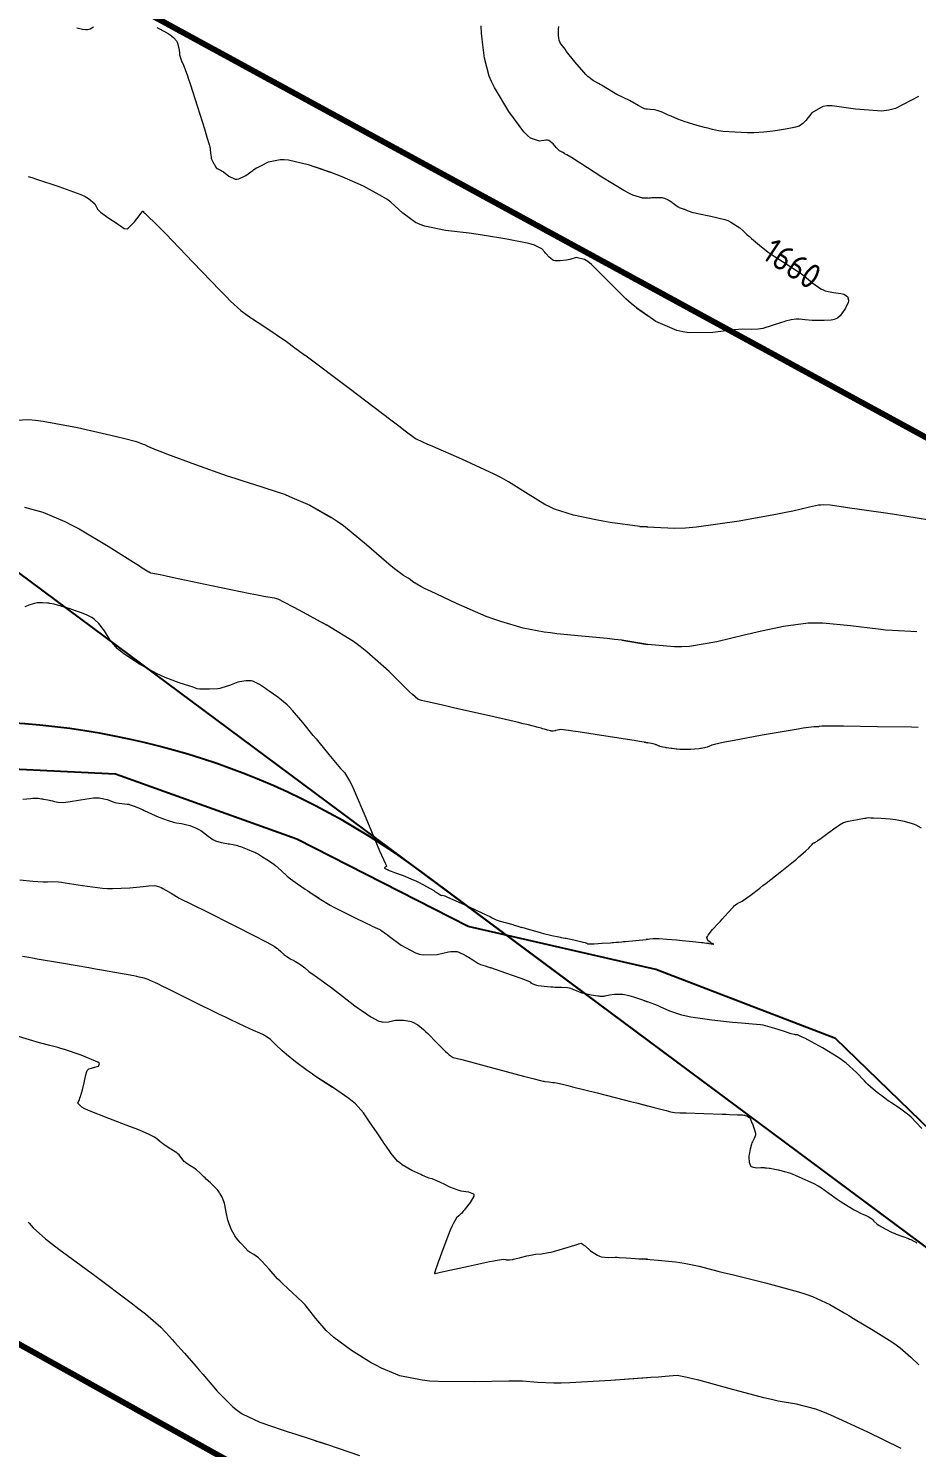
# Model space of a CAD drawing. Header units: millimetres. Extents: x 837477 to 838477, y 1189014 to 1191014.
# Drawn here: x 837781.7 to 837915.5, y 1190108 to 1190321.9 of the extents above; entities that cross this region are included whole.
import ezdxf

# ---------------------------------------------------------------- set-up
doc = ezdxf.new("R2010")
doc.units = ezdxf.units.MM
doc.header["$LTSCALE"] = 0.3
doc.layers.add('CORREDORVIA', color=94, linetype='Continuous', lineweight=80)
doc.layers.add('COTAS 10', color=252, linetype='Continuous', lineweight=9)
doc.layers.add('LINEA_DE_CEROS', color=61, linetype='Continuous')
doc.layers.add('VIA_Curvas', color=7, linetype='Continuous')
doc.styles.get("Standard").update_dxf_attribs({"font": 'isocp2.shx', "bigfont": '@extfont2.shx'})

msp = doc.modelspace()

# ---------------------------------------------------------------- linework, layer by layer
at = {"layer": 'CORREDORVIA'}
msp.add_lwpolyline([(838157.033, 1190996.193), (838237.174, 1190821.339), (838237.001, 1190602.875), (838240.031, 1190437.198), (838223.537, 1190366.272), (838184.199, 1189898.277), (837734.304, 1190149.151), (837849.078, 1189569.699), (837751.159, 1189231.384), (837593.191, 1189234.399), (837695.481, 1189679.225), (837660.573, 1189835.358), (837597.737, 1190012.464), (837490.666, 1190492.599), (837964.301, 1190234.408), (838010.155, 1190346.41), (837974.613, 1190516.877), (837969.419, 1190653.334), (837963.574, 1190795.982), (837910.676, 1191000.965)], close=True, dxfattribs=at)
at = {"layer": 'COTAS 10'}
for points in [[(837788.971, 1190321.914), (837789.828, 1190321.711), (837790.328, 1190321.689), (837790.452, 1190321.695), (837790.57, 1190321.706), (837790.94, 1190321.79), (837791.472, 1190322.094)], [(837800.989, 1190321.977), (837801.506, 1190321.739), (837801.644, 1190321.672), (837801.78, 1190321.603), (837802.25, 1190321.349), (837802.72, 1190321.056), (837802.855, 1190320.963), (837802.993, 1190320.865), (837803.51, 1190320.469), (837803.955, 1190319.963), (837804.049, 1190319.795), (837804.129, 1190319.615), (837804.309, 1190318.866), (837804.395, 1190318.164), (837804.416, 1190318.013), (837804.436, 1190317.881), (837804.497, 1190317.564), (837804.609, 1190317.251), (837804.661, 1190317.122), (837804.722, 1190316.974), (837805.016, 1190316.288), (837805.552, 1190314.84), (837805.765, 1190314.213), (837806.005, 1190313.487), (837807.108, 1190310.045), (837808.164, 1190306.69), (837808.375, 1190306.019), (837808.551, 1190305.459), (837808.893, 1190304.367), (837808.994, 1190303.944), (837809.017, 1190303.806), (837809.038, 1190303.659), (837809.098, 1190303.053), (837809.178, 1190302.448), (837809.213, 1190302.301), (837809.252, 1190302.164), (837809.437, 1190301.745), (837809.633, 1190301.411), (837809.68, 1190301.327), (837809.724, 1190301.247), (837809.854, 1190300.991), (837809.991, 1190300.794), (837810.038, 1190300.752), (837810.09, 1190300.716), (837810.312, 1190300.629), (837810.696, 1190300.44), (837810.85, 1190300.339), (837811.025, 1190300.217), (837811.83, 1190299.601), (837812.797, 1190299.154), (837813.075, 1190299.138), (837813.357, 1190299.169), (837814.41, 1190299.673), (837815.291, 1190300.332), (837815.464, 1190300.461), (837815.606, 1190300.568), (837815.864, 1190300.759), (837815.929, 1190300.796), (837815.949, 1190300.805), (837815.971, 1190300.814), (837816.057, 1190300.842), (837816.389, 1190300.999), (837816.565, 1190301.089), (837816.778, 1190301.198), (837817.85, 1190301.763), (837819.562, 1190302.119), (837820.177, 1190302.098), (837820.854, 1190302.025), (837823.81, 1190301.326), (837827.128, 1190300.196)], [(837874.923, 1190296.318), (837874.215, 1190296.282), (837872.709, 1190296.737), (837872.086, 1190297.041), (837871.373, 1190297.422), (837868.052, 1190299.442), (837864.865, 1190301.492), (837864.237, 1190301.893), (837863.719, 1190302.221), (837862.763, 1190302.803), (837862.529, 1190302.919), (837862.465, 1190302.953), (837862.401, 1190302.989), (837862.175, 1190303.125), (837861.961, 1190303.257), (837861.905, 1190303.29), (837861.851, 1190303.321), (837861.666, 1190303.422), (837861.415, 1190303.634), (837861.318, 1190303.735), (837861.21, 1190303.856), (837860.721, 1190304.446), (837860.062, 1190304.942), (837859.847, 1190305.003), (837859.616, 1190305.032), (837858.665, 1190304.859), (837857.315, 1190305.309), (837856.834, 1190305.73), (837856.306, 1190306.28), (837854.01, 1190309.334), (837851.866, 1190312.932), (837851.434, 1190313.824), (837851.072, 1190314.671), (837850.346, 1190317.356), (837850.113, 1190319.392), (837850.062, 1190319.83), (837850.016, 1190320.214), (837849.899, 1190321.147), (837849.879, 1190322.238)], [(837874.923, 1190309.659), (837874.642, 1190309.689), (837874.447, 1190309.746), (837874.248, 1190309.819), (837873.495, 1190310.217), (837872.679, 1190310.709), (837872.44, 1190310.841), (837872.196, 1190310.971), (837871.265, 1190311.428), (837870.309, 1190311.9), (837870.048, 1190312.04), (837869.789, 1190312.184), (837868.868, 1190312.739), (837867.996, 1190313.278), (837867.768, 1190313.413), (837867.546, 1190313.541), (837866.794, 1190313.95), (837865.926, 1190314.616), (837865.632, 1190314.905), (837865.314, 1190315.24), (837863.969, 1190316.83), (837862.738, 1190318.385), (837862.493, 1190318.698), (837862.288, 1190318.96), (837861.893, 1190319.48), (837861.774, 1190319.686), (837861.745, 1190319.749), (837861.717, 1190319.816), (837861.627, 1190320.079), (837861.558, 1190320.4), (837861.543, 1190320.503), (837861.53, 1190320.611), (837861.498, 1190321.051), (837861.492, 1190321.511), (837861.496, 1190321.632), (837861.501, 1190321.75), (837861.542, 1190322.153)], [(837915.754, 1190311.606), (837912.276, 1190309.803), (837911.258, 1190309.542), (837910.217, 1190309.386), (837906.262, 1190309.684), (837902.751, 1190310.192), (837901.991, 1190310.168), (837901.322, 1190310.072), (837899.672, 1190309.132), (837898.742, 1190307.971), (837898.528, 1190307.736), (837898.332, 1190307.538), (837897.779, 1190307.138), (837897.201, 1190306.97), (837896.988, 1190306.919), (837896.753, 1190306.867), (837895.716, 1190306.662), (837894.494, 1190306.459), (837894.142, 1190306.407), (837893.785, 1190306.358), (837892.447, 1190306.196), (837890.942, 1190306.104), (837890.48, 1190306.099), (837889.998, 1190306.102), (837888.092, 1190306.188), (837886.336, 1190306.337), (837885.948, 1190306.38), (837885.603, 1190306.425), (837884.712, 1190306.594), (837883.987, 1190306.795), (837883.747, 1190306.86), (837883.489, 1190306.929), (837882.416, 1190307.212), (837881.247, 1190307.549), (837880.929, 1190307.652), (837880.614, 1190307.759), (837879.499, 1190308.182), (837878.465, 1190308.613), (837878.202, 1190308.726), (837877.949, 1190308.836), (837877.119, 1190309.209), (837876.377, 1190309.488), (837876.18, 1190309.538), (837875.986, 1190309.576), (837875.316, 1190309.618), (837874.642, 1190309.689)], [(837781.628, 1190299.557), (837782.185, 1190299.367), (837782.855, 1190299.142), (837786.218, 1190298.027), (837789.55, 1190296.802), (837790.199, 1190296.506), (837790.73, 1190296.23), (837791.664, 1190295.392), (837792.083, 1190294.633), (837792.29, 1190294.407), (837792.537, 1190294.174), (837793.757, 1190293.273), (837795.012, 1190292.455), (837795.281, 1190292.274), (837795.516, 1190292.112), (837796.08, 1190291.691), (837796.526, 1190291.671), (837796.685, 1190291.761), (837796.861, 1190291.894), (837797.626, 1190292.721), (837798.34, 1190293.625), (837798.484, 1190293.806), (837798.603, 1190293.956), (837798.837, 1190294.249), (837798.903, 1190294.316), (837798.917, 1190294.325), (837798.928, 1190294.329), (837798.953, 1190294.309), (837798.969, 1190294.258), (837798.974, 1190294.243), (837798.98, 1190294.228), (837799.004, 1190294.171), (837799.027, 1190294.124), (837799.031, 1190294.115), (837799.035, 1190294.107), (837799.043, 1190294.095), (837799.125, 1190294.031), (837799.175, 1190293.99), (837799.238, 1190293.94), (837799.567, 1190293.677), (837800.866, 1190292.397), (837801.541, 1190291.706), (837802.353, 1190290.869), (837806.423, 1190286.63), (837810.548, 1190282.35), (837811.394, 1190281.487), (837812.112, 1190280.764), (837813.637, 1190279.318), (837814.612, 1190278.622), (837814.983, 1190278.373), (837815.397, 1190278.098), (837817.259, 1190276.902), (837820.516, 1190274.647), (837821.81, 1190273.706), (837823.275, 1190272.627)], [(837874.215, 1190296.282), (837875.109, 1190296.328), (837875.346, 1190296.339), (837875.579, 1190296.35), (837876.383, 1190296.386), (837877.107, 1190296.351), (837877.29, 1190296.316), (837877.464, 1190296.272), (837878.029, 1190296.022), (837878.516, 1190295.705), (837878.641, 1190295.618), (837878.763, 1190295.53), (837879.168, 1190295.217), (837879.523, 1190294.956), (837879.614, 1190294.902), (837879.701, 1190294.856), (837879.988, 1190294.753), (837880.29, 1190294.666), (837880.387, 1190294.629), (837880.49, 1190294.586), (837880.909, 1190294.385), (837881.732, 1190294.118), (837882.089, 1190294.033), (837882.502, 1190293.943), (837884.46, 1190293.579), (837886.544, 1190293.063), (837887.036, 1190292.878), (837887.492, 1190292.673), (837888.833, 1190291.779), (837889.381, 1190291.283), (837889.953, 1190290.765), (837890.269, 1190290.485), (837890.589, 1190290.205), (837891.765, 1190289.197), (837893.114, 1190288.152), (837893.542, 1190287.848), (837893.994, 1190287.538), (837895.823, 1190286.367), (837897.646, 1190285.186), (837898.093, 1190284.87), (837898.517, 1190284.559), (837899.841, 1190283.475), (837901.027, 1190282.616), (837901.363, 1190282.446), (837901.703, 1190282.307), (837902.957, 1190282.05), (837904.053, 1190281.918), (837904.292, 1190281.857), (837904.504, 1190281.786), (837905.038, 1190281.44), (837905.204, 1190280.92), (837905.185, 1190280.739), (837905.136, 1190280.54), (837904.724, 1190279.69), (837904.178, 1190278.875), (837904.045, 1190278.7), (837903.919, 1190278.546), (837903.533, 1190278.17), (837903.021, 1190277.974), (837902.817, 1190277.934), (837902.586, 1190277.899), (837901.525, 1190277.824), (837900.336, 1190277.819), (837900.023, 1190277.829), (837899.718, 1190277.843), (837898.678, 1190277.935), (837897.75, 1190278.011), (837897.516, 1190278.015), (837897.292, 1190278.012), (837896.565, 1190277.941), (837895.725, 1190277.735), (837895.428, 1190277.646), (837895.105, 1190277.544), (837893.707, 1190277.063), (837892.275, 1190276.63), (837891.928, 1190276.559), (837891.604, 1190276.508), (837890.618, 1190276.502), (837889.208, 1190276.51), (837888.617, 1190276.469), (837887.94, 1190276.409), (837884.77, 1190276.035), (837881.181, 1190275.988), (837880.238, 1190276.134), (837879.319, 1190276.35), (837876.183, 1190277.701), (837873.242, 1190279.746), (837872.444, 1190280.398), (837871.654, 1190281.088), (837868.86, 1190283.892), (837866.468, 1190286.276), (837865.931, 1190286.701), (837865.449, 1190287.024), (837864.159, 1190287.342), (837863.226, 1190287.049), (837862.968, 1190286.987), (837862.711, 1190286.934), (837861.783, 1190286.808), (837860.959, 1190286.848), (837860.767, 1190286.899), (837860.591, 1190286.967), (837860.085, 1190287.354), (837859.674, 1190287.855), (837859.557, 1190287.994), (837859.438, 1190288.134), (837858.999, 1190288.64), (837857.918, 1190289.174), (837857.394, 1190289.33), (837856.774, 1190289.491), (837853.723, 1190290.101), (837850.068, 1190290.688), (837849.067, 1190290.833), (837848.07, 1190290.97), (837844.509, 1190291.403), (837841.374, 1190292.039), (837840.647, 1190292.303), (837839.98, 1190292.607), (837838.078, 1190294.025), (837836.25, 1190295.662), (837835.629, 1190296.104), (837834.959, 1190296.541), (837832.126, 1190298.078), (837828.931, 1190299.492), (837828.033, 1190299.851), (837827.128, 1190300.196), (837824.923, 1190300.947)], [(837873.242, 1190279.746), (837874.923, 1190278.577)], [(837874.923, 1190246.74), (837873.779, 1190246.792), (837869.281, 1190247.417), (837868.168, 1190247.598), (837867.113, 1190247.784), (837863.779, 1190248.485), (837860.931, 1190249.414), (837860.183, 1190249.743), (837859.451, 1190250.102), (837856.952, 1190251.659), (837853.966, 1190253.539), (837852.928, 1190254.102), (837851.798, 1190254.684), (837846.952, 1190256.941), (837842.573, 1190258.854), (837841.737, 1190259.22), (837841.064, 1190259.514), (837839.994, 1190259.983), (837839.988, 1190259.987), (837839.984, 1190259.989), (837839.976, 1190259.994), (837838.437, 1190261.161), (837837.471, 1190261.895), (837836.27, 1190262.807), (837829.982, 1190267.584), (837823.275, 1190272.627)], [(837778.972, 1190262.775), (837781.682, 1190262.901), (837782.715, 1190262.811), (837783.87, 1190262.667), (837789.065, 1190261.694), (837794.073, 1190260.563), (837795.111, 1190260.318), (837795.997, 1190260.104), (837797.939, 1190259.58), (837798.772, 1190259.274), (837798.959, 1190259.198), (837799.128, 1190259.125), (837799.58, 1190258.893), (837800.891, 1190258.344), (837801.602, 1190258.072), (837802.463, 1190257.747), (837806.828, 1190256.141), (837811.614, 1190254.441), (837812.741, 1190254.058), (837813.783, 1190253.713), (837816.828, 1190252.782), (837819.444, 1190251.937), (837820.216, 1190251.647), (837821.007, 1190251.332), (837824.035, 1190249.989), (837827.268, 1190248.161)], [(837781.058, 1190249.695), (837783.823, 1190248.962), (837787.155, 1190247.547), (837788.197, 1190247.019), (837789.291, 1190246.432), (837793.674, 1190243.823), (837797.486, 1190241.41), (837798.22, 1190240.948), (837798.814, 1190240.575), (837799.799, 1190239.97), (837799.861, 1190239.95), (837799.873, 1190239.946), (837799.884, 1190239.943), (837799.905, 1190239.936), (837799.913, 1190239.932), (837799.915, 1190239.93), (837799.917, 1190239.929), (837799.923, 1190239.922), (837799.93, 1190239.914), (837799.932, 1190239.912), (837799.934, 1190239.909), (837799.94, 1190239.898), (837799.951, 1190239.885), (837799.961, 1190239.877), (837799.984, 1190239.862), (837800.01, 1190239.848), (837800.016, 1190239.845), (837800.023, 1190239.842), (837800.044, 1190239.834), (837800.066, 1190239.829), (837800.078, 1190239.829), (837800.102, 1190239.831), (837801.522, 1190239.54), (837802.408, 1190239.355), (837803.508, 1190239.125), (837809.263, 1190237.915), (837815.057, 1190236.709), (837816.181, 1190236.48), (837817.098, 1190236.298), (837818.675, 1190236.022), (837819.025, 1190235.95), (837819.168, 1190235.897), (837819.33, 1190235.829), (837820.084, 1190235.462), (837821.622, 1190234.638), (837822.279, 1190234.282), (837823.037, 1190233.87), (837826.608, 1190231.92)], [(837915.5, 1190230.924), (837911.822, 1190231.101), (837910.749, 1190231.193), (837909.653, 1190231.302), (837905.5, 1190231.848), (837901.328, 1190232.235), (837900.221, 1190232.243), (837899.134, 1190232.21), (837895.383, 1190231.732), (837891.65, 1190230.918), (837890.575, 1190230.673), (837889.481, 1190230.419), (837885.383, 1190229.429), (837881.22, 1190228.727), (837880.087, 1190228.655), (837878.961, 1190228.636), (837874.963, 1190229.009), (837871.03, 1190229.641), (837869.945, 1190229.786), (837868.862, 1190229.917), (837864.963, 1190230.281), (837861.249, 1190230.635), (837860.282, 1190230.759), (837859.341, 1190230.895), (837856.165, 1190231.483), (837852.804, 1190232.454), (837851.748, 1190232.831), (837850.636, 1190233.255), (837846.165, 1190235.181), (837842.219, 1190237.039), (837841.438, 1190237.422), (837840.793, 1190237.748), (837839.588, 1190238.446), (837839.169, 1190238.795), (837839.019, 1190238.9), (837838.854, 1190239.009), (837838.136, 1190239.431), (837836.789, 1190240.408), (837836.228, 1190240.866), (837835.585, 1190241.406), (837832.583, 1190244.035), (837829.121, 1190246.87), (837828.189, 1190247.54), (837827.268, 1190248.161), (837824.923, 1190249.487)], [(837873.779, 1190246.792), (837879.036, 1190246.555), (837880.627, 1190246.617), (837882.278, 1190246.735), (837888.731, 1190247.623), (837894.516, 1190248.707), (837895.745, 1190248.95), (837896.814, 1190249.167), (837899.328, 1190249.739), (837900.693, 1190250.035), (837901.037, 1190250.077), (837901.366, 1190250.101), (837902.431, 1190250.046), (837904.462, 1190249.739), (837905.4, 1190249.605), (837906.501, 1190249.45), (837911.834, 1190248.712), (837917.393, 1190247.804)], [(837824.99, 1190214.797), (837824.567, 1190215.325), (837823.007, 1190217.284), (837821.461, 1190219.082), (837821.046, 1190219.508), (837820.638, 1190219.904), (837819.211, 1190221.074), (837817.945, 1190221.957), (837817.638, 1190222.171), (837817.35, 1190222.372), (837816.465, 1190222.99), (837815.684, 1190223.401), (837815.461, 1190223.472), (837815.235, 1190223.524), (837814.394, 1190223.556), (837813.493, 1190223.392), (837813.23, 1190223.32), (837812.959, 1190223.236), (837811.931, 1190222.84), (837810.82, 1190222.464), (837810.497, 1190222.394), (837810.168, 1190222.338), (837808.925, 1190222.258), (837807.861, 1190222.282), (837807.645, 1190222.291), (837807.463, 1190222.303), (837807.091, 1190222.355), (837806.582, 1190222.525), (837806.314, 1190222.611), (837805.992, 1190222.714), (837804.37, 1190223.226), (837802.245, 1190224.04), (837801.605, 1190224.333), (837800.944, 1190224.655), (837798.368, 1190226.063), (837796.041, 1190227.591), (837795.535, 1190227.989), (837795.089, 1190228.375), (837793.982, 1190229.679), (837793.284, 1190230.809), (837793.096, 1190231.086), (837792.911, 1190231.347), (837792.266, 1190232.161), (837791.596, 1190232.8), (837791.397, 1190232.952), (837791.191, 1190233.093), (837790.396, 1190233.508), (837789.488, 1190233.858), (837789.21, 1190233.957), (837788.922, 1190234.058), (837787.785, 1190234.43), (837786.702, 1190234.762), (837786.447, 1190234.837), (837786.211, 1190234.904), (837785.519, 1190235.088), (837784.906, 1190235.205), (837784.72, 1190235.23), (837784.526, 1190235.252), (837783.764, 1190235.308), (837782.978, 1190235.282), (837782.769, 1190235.253), (837782.563, 1190235.213), (837781.85, 1190234.991), (837781.137, 1190234.702)], [(837915.685, 1190216.525), (837914.685, 1190216.542), (837909.576, 1190216.625), (837904.463, 1190216.694), (837903.461, 1190216.703), (837902.638, 1190216.707), (837901.157, 1190216.683), (837900.782, 1190216.636), (837900.656, 1190216.625), (837900.52, 1190216.615), (837899.949, 1190216.588), (837898.374, 1190216.383), (837897.606, 1190216.261), (837896.694, 1190216.112), (837892.198, 1190215.337), (837887.728, 1190214.521), (837886.832, 1190214.346), (837886.085, 1190214.192), (837884.618, 1190213.819), (837884.139, 1190213.618), (837884.014, 1190213.572), (837883.892, 1190213.531), (837883.479, 1190213.421), (837883.024, 1190213.346), (837882.875, 1190213.327), (837882.717, 1190213.31), (837882.066, 1190213.254), (837881.42, 1190213.212), (837881.266, 1190213.203), (837881.123, 1190213.195), (837880.694, 1190213.174), (837880.333, 1190213.17), (837880.232, 1190213.173), (837880.131, 1190213.177), (837879.763, 1190213.204), (837879.409, 1190213.24), (837879.317, 1190213.25), (837879.227, 1190213.26), (837878.924, 1190213.294), (837878.631, 1190213.329), (837878.463, 1190213.349), (837878.15, 1190213.387), (837877.811, 1190213.438), (837877.711, 1190213.456), (837877.608, 1190213.476), (837877.211, 1190213.563), (837876.844, 1190213.658), (837876.759, 1190213.683), (837876.682, 1190213.708), (837876.466, 1190213.794), (837876.254, 1190213.883), (837876.18, 1190213.91), (837876.099, 1190213.938), (837875.751, 1190214.047), (837874.425, 1190214.297), (837873.728, 1190214.413), (837872.888, 1190214.551), (837868.664, 1190215.217), (837864.481, 1190215.854), (837863.668, 1190215.973), (837863.004, 1190216.067), (837861.851, 1190216.199), (837861.66, 1190216.162), (837861.603, 1190216.15), (837861.544, 1190216.137), (837861.314, 1190216.082), (837861.073, 1190216.029), (837861.006, 1190216.016), (837860.939, 1190216.004), (837860.699, 1190215.97), (837860.46, 1190215.964), (837860.394, 1190215.97), (837860.329, 1190215.979), (837860.092, 1190216.041), (837859.845, 1190216.121), (837859.772, 1190216.143), (837859.697, 1190216.164), (837859.413, 1190216.236), (837859.084, 1190216.323), (837858.982, 1190216.352), (837858.875, 1190216.384), (837858.448, 1190216.521), (837856.972, 1190216.895), (837856.204, 1190217.078), (837855.281, 1190217.294), (837850.646, 1190218.358), (837845.886, 1190219.44), (837844.883, 1190219.667), (837844.017, 1190219.863), (837842.026, 1190220.31), (837841.093, 1190220.528), (837840.894, 1190220.579), (837840.721, 1190220.626), (837840.31, 1190220.764), (837839.502, 1190221.472), (837839.078, 1190221.879), (837838.568, 1190222.377), (837836.002, 1190224.937), (837832.657, 1190227.928), (837831.655, 1190228.698), (837830.62, 1190229.442), (837826.608, 1190231.92), (837824.923, 1190232.84)], [(837871.03, 1190229.641), (837874.923, 1190229.015)], [(837824.923, 1190214.88), (837824.99, 1190214.797), (837825.409, 1190214.275), (837826.893, 1190212.443), (837828.148, 1190210.938), (837828.423, 1190210.622), (837828.667, 1190210.35), (837829.288, 1190209.732), (837830.033, 1190208.479), (837830.355, 1190207.806), (837830.727, 1190206.992), (837832.487, 1190202.877), (837834.214, 1190198.755), (837834.564, 1190197.937), (837834.859, 1190197.259), (837835.464, 1190195.977), (837835.607, 1190195.673), (837835.611, 1190195.611), (837835.599, 1190195.558), (837835.428, 1190195.449), (837835.274, 1190195.381), (837835.274, 1190195.354), (837835.291, 1190195.324), (837835.508, 1190195.189), (837835.785, 1190195.06), (837835.841, 1190195.034), (837835.888, 1190195.012), (837835.981, 1190194.969), (837836.326, 1190194.84), (837836.532, 1190194.763), (837836.784, 1190194.669), (837838.094, 1190194.183), (837839.635, 1190193.561), (837840.034, 1190193.381), (837840.42, 1190193.197), (837841.715, 1190192.507), (837842.706, 1190191.924), (837842.901, 1190191.808), (837843.061, 1190191.711), (837843.351, 1190191.529), (837843.432, 1190191.464), (837843.461, 1190191.442), (837843.492, 1190191.418), (837843.625, 1190191.319), (837843.774, 1190191.237), (837843.815, 1190191.224), (837843.856, 1190191.216), (837844.001, 1190191.222), (837844.387, 1190191.123), (837844.58, 1190191.049), (837844.809, 1190190.954), (837845.946, 1190190.442), (837847.386, 1190189.769), (837847.806, 1190189.572), (837848.236, 1190189.372), (837849.868, 1190188.611), (837851.244, 1190187.967), (837851.513, 1190187.84), (837851.734, 1190187.735), (837852.124, 1190187.542), (837852.404, 1190187.442), (837852.554, 1190187.395), (837852.736, 1190187.341), (837853.655, 1190187.079), (837854.624, 1190186.805), (837854.837, 1190186.742), (837855.027, 1190186.686), (837855.512, 1190186.532), (837855.798, 1190186.44), (837855.861, 1190186.422), (837855.918, 1190186.408), (837856.066, 1190186.385), (837856.349, 1190186.32), (837856.492, 1190186.279), (837856.661, 1190186.229), (837857.505, 1190185.965), (837858.585, 1190185.645), (837858.904, 1190185.56), (837859.231, 1190185.475), (837860.486, 1190185.18), (837861.552, 1190184.95), (837861.76, 1190184.907), (837861.93, 1190184.872), (837862.232, 1190184.821), (837862.513, 1190184.774), (837862.67, 1190184.742), (837862.863, 1190184.702), (837863.844, 1190184.49), (837864.834, 1190184.268), (837865.031, 1190184.223), (837865.195, 1190184.184), (837865.51, 1190184.1), (837865.605, 1190184.059), (837865.631, 1190184.047), (837865.656, 1190184.035), (837865.742, 1190183.99), (837865.835, 1190183.949), (837865.863, 1190183.939), (837865.893, 1190183.931), (837866.011, 1190183.906), (837866.408, 1190183.908), (837866.613, 1190183.916), (837866.86, 1190183.928), (837868.096, 1190183.995), (837869.33, 1190184.07), (837869.575, 1190184.087), (837869.779, 1190184.101), (837870.169, 1190184.138), (837870.297, 1190184.158), (837870.336, 1190184.162), (837870.377, 1190184.166), (837870.536, 1190184.175), (837871.042, 1190184.216), (837871.301, 1190184.24), (837871.612, 1190184.27), (837873.162, 1190184.421), (837874.713, 1190184.58), (837875.024, 1190184.614), (837875.284, 1190184.643), (837875.794, 1190184.713), (837876.214, 1190184.725), (837876.416, 1190184.719), (837876.656, 1190184.707), (837877.835, 1190184.63), (837879.298, 1190184.509), (837879.717, 1190184.47), (837880.142, 1190184.429), (837881.726, 1190184.261), (837883.037, 1190184.113), (837883.29, 1190184.084), (837883.494, 1190184.061), (837883.834, 1190184.022), (837883.863, 1190184.018), (837883.881, 1190184.016), (837883.918, 1190184.014), (837884.035, 1190183.998), (837884.096, 1190183.989), (837884.168, 1190183.978), (837884.528, 1190183.921), (837884.839, 1190183.874), (837884.88, 1190183.87), (837884.901, 1190183.87), (837884.815, 1190183.899), (837884.563, 1190184.007), (837884.48, 1190184.056), (837884.39, 1190184.114), (837884.02, 1190184.392), (837883.878, 1190184.852), (837883.934, 1190185.024), (837884.03, 1190185.215), (837884.721, 1190186.066), (837885.666, 1190187.058), (837885.924, 1190187.337), (837886.18, 1190187.618), (837887.09, 1190188.651), (837887.858, 1190189.498), (837888.025, 1190189.661), (837888.172, 1190189.793), (837888.539, 1190190.016), (837888.968, 1190190.213), (837889.155, 1190190.33), (837889.372, 1190190.473), (837890.399, 1190191.216), (837891.835, 1190192.312), (837892.308, 1190192.679), (837892.815, 1190193.073), (837894.92, 1190194.722), (837896.911, 1190196.315), (837897.347, 1190196.673), (837897.731, 1190196.995), (837898.701, 1190197.858), (837899.244, 1190198.396), (837899.359, 1190198.514), (837899.46, 1190198.617), (837899.698, 1190198.877), (837899.825, 1190199.019), (837899.855, 1190199.048), (837899.883, 1190199.073), (837899.968, 1190199.124), (837900.035, 1190199.143), (837900.053, 1190199.147), (837900.07, 1190199.151), (837900.126, 1190199.159), (837900.458, 1190199.38), (837900.649, 1190199.517), (837900.882, 1190199.687), (837902.084, 1190200.578), (837903.347, 1190201.497), (837903.62, 1190201.685), (837903.86, 1190201.845), (837904.448, 1190202.181), (837904.996, 1190202.343), (837905.21, 1190202.393), (837905.451, 1190202.445), (837906.548, 1190202.649), (837907.58, 1190202.824), (837907.781, 1190202.857), (837907.945, 1190202.884), (837908.229, 1190202.926), (837908.542, 1190202.912), (837908.724, 1190202.903), (837908.947, 1190202.893), (837910.095, 1190202.837), (837911.493, 1190202.727), (837911.873, 1190202.681), (837912.25, 1190202.63), (837913.587, 1190202.39), (837914.782, 1190202.062), (837915.069, 1190201.954), (837915.337, 1190201.839), (837916.15, 1190201.363)], [(837874.425, 1190214.297), (837874.923, 1190214.203)], [(837780.814, 1190205.724), (837782.034, 1190205.831), (837782.302, 1190205.848), (837782.54, 1190205.858), (837783.148, 1190205.845), (837783.62, 1190205.775), (837783.772, 1190205.749), (837783.934, 1190205.721), (837784.593, 1190205.595), (837785.263, 1190205.452), (837785.431, 1190205.413), (837785.591, 1190205.374), (837786.105, 1190205.236), (837786.908, 1190205.211), (837787.25, 1190205.243), (837787.645, 1190205.294), (837789.502, 1190205.618), (837791.453, 1190205.887), (837791.906, 1190205.902), (837792.321, 1190205.892), (837793.505, 1190205.64), (837794.419, 1190205.296), (837794.663, 1190205.228), (837794.904, 1190205.171), (837795.742, 1190205.063), (837796.544, 1190204.974), (837796.762, 1190204.931), (837796.978, 1190204.878), (837797.742, 1190204.618), (837798.579, 1190204.256), (837798.841, 1190204.14), (837799.116, 1190204.016), (837800.22, 1190203.509), (837801.329, 1190203.014), (837801.607, 1190202.898), (837801.874, 1190202.79), (837802.733, 1190202.478), (837803.514, 1190202.254), (837803.731, 1190202.202), (837803.949, 1190202.155), (837804.735, 1190202.021), (837805.535, 1190201.863), (837805.761, 1190201.8), (837805.988, 1190201.729), (837806.822, 1190201.406), (837807.629, 1190200.983), (837807.838, 1190200.849), (837808.042, 1190200.709), (837808.728, 1190200.143), (837809.427, 1190199.621), (837809.639, 1190199.509), (837809.858, 1190199.411), (837810.716, 1190199.172), (837811.545, 1190199.035), (837811.746, 1190199.001), (837811.935, 1190198.969), (837812.515, 1190198.867), (837813.14, 1190198.706), (837813.357, 1190198.637), (837813.594, 1190198.557), (837814.612, 1190198.18), (837815.569, 1190197.79), (837815.768, 1190197.703), (837815.939, 1190197.624), (837816.317, 1190197.412), (837816.629, 1190197.198), (837816.758, 1190197.117), (837816.905, 1190197.027), (837817.589, 1190196.626), (837818.405, 1190196.087), (837818.635, 1190195.91), (837818.867, 1190195.722), (837819.722, 1190194.944), (837820.628, 1190194.116), (837820.892, 1190193.895), (837821.162, 1190193.679), (837822.187, 1190192.93), (837823.335, 1190192.157), (837823.682, 1190191.925), (837824.042, 1190191.685), (837825.449, 1190190.754), (837827.139, 1190189.728), (837827.677, 1190189.428), (837828.246, 1190189.121), (837830.556, 1190187.957), (837832.649, 1190186.953), (837833.082, 1190186.748), (837833.452, 1190186.574), (837834.255, 1190186.207), (837834.593, 1190186.056), (837834.669, 1190186.018), (837834.737, 1190185.981), (837834.918, 1190185.862), (837835.444, 1190185.466), (837835.729, 1190185.254), (837836.075, 1190184.998), (837837.83, 1190183.706), (837839.965, 1190182.532), (837840.551, 1190182.35), (837841.134, 1190182.23), (837843.219, 1190182.316), (837844.946, 1190182.681), (837845.302, 1190182.738), (837845.606, 1190182.776), (837846.265, 1190182.753), (837846.595, 1190182.599), (837846.691, 1190182.554), (837846.79, 1190182.508), (837847.163, 1190182.334), (837847.618, 1190182.095), (837847.768, 1190182.008), (837847.928, 1190181.911), (837848.591, 1190181.489), (837849.216, 1190181.092), (837849.351, 1190181.011), (837849.471, 1190180.944), (837849.766, 1190180.807), (837850.468, 1190180.574), (837850.843, 1190180.445), (837851.298, 1190180.289)], [(837780.361, 1190193.557), (837782.33, 1190193.357), (837783.884, 1190193.272), (837784.218, 1190193.262), (837784.51, 1190193.257), (837785.219, 1190193.289), (837786.187, 1190193.239), (837786.643, 1190193.182), (837787.181, 1190193.107), (837789.8, 1190192.684), (837792.808, 1190192.301), (837793.59, 1190192.251), (837794.35, 1190192.227), (837796.912, 1190192.342), (837798.962, 1190192.56), (837799.4, 1190192.601), (837799.781, 1190192.632), (837800.687, 1190192.674), (837801.391, 1190192.492), (837801.645, 1190192.383), (837801.924, 1190192.249), (837803.144, 1190191.55), (837804.385, 1190190.803), (837804.677, 1190190.638), (837804.947, 1190190.491), (837805.737, 1190190.112), (837807.147, 1190189.448), (837807.807, 1190189.122), (837808.585, 1190188.733), (837812.371, 1190186.816), (837816.108, 1190184.902), (837816.855, 1190184.516), (837817.478, 1190184.192), (837818.687, 1190183.542), (837819.077, 1190183.275), (837819.184, 1190183.193), (837819.289, 1190183.107), (837819.665, 1190182.766), (837819.997, 1190182.448), (837820.076, 1190182.378), (837820.149, 1190182.314), (837820.363, 1190182.146), (837820.553, 1190182.018), (837820.611, 1190181.979), (837820.671, 1190181.939), (837820.904, 1190181.785), (837821.204, 1190181.605), (837821.306, 1190181.55), (837821.416, 1190181.491), (837821.879, 1190181.26), (837822.407, 1190180.959), (837822.557, 1190180.857), (837822.71, 1190180.747), (837823.277, 1190180.284), (837823.922, 1190179.749), (837824.125, 1190179.595), (837824.338, 1190179.437), (837825.191, 1190178.842)], [(837825.449, 1190190.754), (837824.923, 1190191.102)], [(837874.923, 1190184.603), (837874.713, 1190184.58)], [(837841.307, 1190148.888), (837841.045, 1190148.998), (837840.749, 1190149.128), (837839.392, 1190149.762), (837837.955, 1190150.62), (837837.607, 1190150.89), (837837.282, 1190151.175), (837836.291, 1190152.321), (837835.451, 1190153.548), (837835.221, 1190153.883), (837834.993, 1190154.217), (837834.177, 1190155.406), (837833.372, 1190156.589), (837833.149, 1190156.919), (837832.927, 1190157.25), (837832.126, 1190158.454), (837830.924, 1190159.781), (837830.448, 1190160.19), (837829.911, 1190160.616), (837827.455, 1190162.306), (837824.863, 1190163.988), (837824.241, 1190164.41), (837823.659, 1190164.813), (837821.902, 1190166.111), (837820.533, 1190167.231), (837820.196, 1190167.523), (837819.878, 1190167.806), (837818.884, 1190168.76), (837818.059, 1190169.535), (837817.847, 1190169.705), (837817.643, 1190169.855), (837816.97, 1190170.239), (837816.175, 1190170.579), (837815.895, 1190170.702), (837815.59, 1190170.839), (837814.269, 1190171.436), (837812.154, 1190172.441), (837811.347, 1190172.833), (837810.444, 1190173.275), (837806.385, 1190175.285), (837802.556, 1190177.182), (837801.798, 1190177.554), (837801.172, 1190177.859), (837800.002, 1190178.403), (837799.676, 1190178.517), (837799.118, 1190178.712), (837798.336, 1190178.904), (837797.978, 1190178.979), (837797.557, 1190179.062), (837795.523, 1190179.44), (837792.678, 1190179.946), (837791.745, 1190180.109), (837790.75, 1190180.283), (837786.636, 1190180.996), (837782.986, 1190181.622), (837782.283, 1190181.74), (837781.715, 1190181.835), (837780.777, 1190181.979)], [(837916.242, 1190156.101), (837915.44, 1190156.934), (837914.618, 1190157.789), (837914.35, 1190158.026), (837914.063, 1190158.264), (837912.878, 1190159.121), (837911.716, 1190159.899), (837911.443, 1190160.086), (837911.192, 1190160.26), (837910.461, 1190160.786), (837909.859, 1190161.247), (837909.689, 1190161.38), (837909.518, 1190161.515), (837908.886, 1190162.025), (837908.117, 1190162.727), (837907.859, 1190162.983), (837907.582, 1190163.266), (837906.416, 1190164.511), (837904.844, 1190165.947), (837904.311, 1190166.349), (837903.735, 1190166.754), (837901.3, 1190168.236), (837899.065, 1190169.444), (837898.616, 1190169.676), (837898.239, 1190169.864), (837897.492, 1190170.175), (837897.189, 1190170.218), (837897.093, 1190170.238), (837896.991, 1190170.261), (837896.58, 1190170.37), (837895.932, 1190170.571), (837895.68, 1190170.651), (837895.398, 1190170.742), (837894.117, 1190171.157), (837892.694, 1190171.555), (837892.321, 1190171.635), (837891.958, 1190171.701), (837890.722, 1190171.828), (837889.07, 1190171.939), (837888.444, 1190171.994), (837887.745, 1190172.061), (837884.611, 1190172.391), (837881.441, 1190172.845), (837880.718, 1190172.991), (837880.064, 1190173.144), (837878.263, 1190173.768), (837876.84, 1190174.43), (837876.424, 1190174.607), (837875.998, 1190174.782), (837874.381, 1190175.393), (837872.869, 1190175.886), (837872.509, 1190175.986), (837872.175, 1190176.072), (837871.183, 1190176.25), (837870.373, 1190176.283), (837870.154, 1190176.276), (837869.938, 1190176.263), (837869.175, 1190176.157), (837868.557, 1190176.035), (837868.432, 1190176.011), (837868.326, 1190175.992), (837868.109, 1190175.958), (837867.801, 1190175.99), (837867.638, 1190176.011), (837867.442, 1190176.038), (837866.45, 1190176.183), (837865.348, 1190176.399), (837865.082, 1190176.472), (837864.832, 1190176.55), (837864.069, 1190176.877), (837863.348, 1190177.167), (837863.124, 1190177.222), (837862.889, 1190177.265), (837861.955, 1190177.329), (837860.943, 1190177.346), (837860.66, 1190177.36), (837860.376, 1190177.378), (837859.338, 1190177.477), (837858.449, 1190177.604), (837858.258, 1190177.64), (837858.091, 1190177.675), (837857.689, 1190177.806), (837857.476, 1190177.932), (837857.429, 1190177.966), (837857.387, 1190177.999), (837857.277, 1190178.111), (837856.666, 1190178.388), (837856.308, 1190178.525), (837855.867, 1190178.688), (837853.593, 1190179.494), (837851.298, 1190180.289)], [(837824.923, 1190179.029), (837825.191, 1190178.842), (837826.327, 1190178.036), (837826.718, 1190177.745), (837827.142, 1190177.424), (837828.95, 1190176.021), (837830.839, 1190174.572), (837831.315, 1190174.223), (837831.77, 1190173.896), (837833.244, 1190172.904), (837834.469, 1190172.277), (837834.769, 1190172.181), (837835.05, 1190172.118), (837835.923, 1190172.171), (837836.728, 1190172.373), (837836.966, 1190172.405), (837837.212, 1190172.426), (837838.156, 1190172.414), (837839.09, 1190172.255), (837839.329, 1190172.183), (837839.559, 1190172.098), (837840.32, 1190171.694), (837841.187, 1190170.988), (837841.483, 1190170.714), (837841.805, 1190170.406), (837843.171, 1190169.009), (837844.48, 1190167.684), (837844.765, 1190167.422), (837845.017, 1190167.205), (837845.65, 1190166.799), (837846.926, 1190166.458), (837852.326, 1190165.014), (837856.25, 1190163.967), (837857.022, 1190163.762), (837857.658, 1190163.593), (837858.816, 1190163.292), (837859.166, 1190163.225), (837859.292, 1190163.205), (837859.43, 1190163.184), (837860.034, 1190163.102), (837860.632, 1190163.025), (837860.767, 1190163.007), (837860.888, 1190162.99), (837861.214, 1190162.942), (837862.296, 1190162.69), (837862.894, 1190162.544), (837863.621, 1190162.366), (837867.324, 1190161.447), (837871.41, 1190160.42), (837872.378, 1190160.174), (837873.275, 1190159.944), (837875.927, 1190159.249), (837877.73, 1190158.775), (837878.093, 1190158.685), (837878.396, 1190158.611), (837878.999, 1190158.492), (837879.807, 1190158.465), (837880.24, 1190158.45), (837880.764, 1190158.432), (837883.413, 1190158.336), (837886.159, 1190158.238), (837886.744, 1190158.217), (837887.253, 1190158.199), (837888.458, 1190158.156), (837889.036, 1190158.134), (837889.15, 1190158.129), (837889.243, 1190158.124), (837889.412, 1190158.109), (837889.509, 1190158.08), (837889.557, 1190158.066), (837889.613, 1190158.049), (837889.893, 1190157.966), (837890.192, 1190157.812), (837890.26, 1190157.75), (837890.322, 1190157.68), (837890.496, 1190157.358), (837890.655, 1190156.922), (837890.709, 1190156.781), (837890.766, 1190156.631), (837891.008, 1190156.013), (837891.168, 1190155.383), (837891.175, 1190155.225), (837891.165, 1190155.074), (837890.99, 1190154.589), (837890.723, 1190154.072), (837890.654, 1190153.901), (837890.587, 1190153.719), (837890.364, 1190152.961), (837890.213, 1190152.155), (837890.192, 1190151.942), (837890.18, 1190151.734), (837890.211, 1190151.021), (837890.439, 1190150.476), (837890.551, 1190150.373), (837890.685, 1190150.292), (837891.347, 1190150.174), (837892.007, 1190150.188), (837892.14, 1190150.19), (837892.251, 1190150.191), (837892.473, 1190150.187), (837892.577, 1190150.178), (837892.614, 1190150.176), (837892.655, 1190150.174), (837892.831, 1190150.168), (837893.223, 1190150.116), (837893.4, 1190150.085), (837893.606, 1190150.048), (837894.595, 1190149.854), (837895.778, 1190149.551), (837896.106, 1190149.445), (837896.434, 1190149.329), (837897.622, 1190148.832), (837898.694, 1190148.339), (837898.948, 1190148.225), (837899.185, 1190148.122), (837899.889, 1190147.831), (837900.609, 1190147.464), (837900.855, 1190147.312), (837901.122, 1190147.137), (837902.255, 1190146.326), (837903.469, 1190145.443), (837903.787, 1190145.224), (837904.097, 1190145.016), (837905.15, 1190144.355), (837906.045, 1190143.84), (837906.256, 1190143.724), (837906.45, 1190143.619), (837907.018, 1190143.337), (837907.474, 1190143.128), (837907.597, 1190143.07), (837907.72, 1190143.011), (837908.154, 1190142.799), (837908.549, 1190142.563), (837908.647, 1190142.49), (837908.74, 1190142.414), (837909.034, 1190142.11), (837909.454, 1190141.734), (837909.627, 1190141.613), (837909.823, 1190141.484), (837910.733, 1190140.955), (837911.786, 1190140.426), (837912.071, 1190140.297), (837912.354, 1190140.176), (837913.357, 1190139.8), (837914.215, 1190139.497), (837914.408, 1190139.422), (837914.581, 1190139.35), (837915.044, 1190139.123), (837915.319, 1190138.948), (837915.374, 1190138.909), (837915.42, 1190138.874), (837915.507, 1190138.782)], [(837874.381, 1190175.393), (837874.923, 1190175.188)], [(837874.923, 1190118.513), (837869.392, 1190118.118), (837863.22, 1190117.753), (837861.929, 1190117.707), (837860.82, 1190117.686), (837858.326, 1190117.808), (837856.072, 1190117.994), (837855.116, 1190118.013), (837854.014, 1190118.017), (837848.835, 1190117.915), (837843.388, 1190117.937), (837842.118, 1190118.02), (837840.952, 1190118.136), (837837.602, 1190118.833), (837834.858, 1190119.97), (837834.074, 1190120.364), (837833.28, 1190120.793), (837830.324, 1190122.625), (837827.662, 1190124.612), (837827.053, 1190125.138), (837826.5, 1190125.653), (837824.963, 1190127.428), (837823.711, 1190129.062), (837823.338, 1190129.489), (837822.953, 1190129.905), (837821.464, 1190131.316), (837819.967, 1190132.679), (837819.576, 1190133.064), (837819.196, 1190133.454), (837817.907, 1190134.889), (837816.816, 1190136.112), (837816.559, 1190136.367), (837816.322, 1190136.585), (837815.633, 1190137.071), (837815.081, 1190137.386), (837814.932, 1190137.496), (837814.784, 1190137.616), (837814.261, 1190138.132), (837813.784, 1190138.668), (837813.664, 1190138.8), (837813.55, 1190138.926), (837813.183, 1190139.321), (837812.838, 1190139.762), (837812.737, 1190139.917), (837812.634, 1190140.086), (837812.243, 1190140.813), (837811.877, 1190141.716), (837811.79, 1190141.996), (837811.71, 1190142.289), (837811.47, 1190143.454), (837811.25, 1190144.566), (837811.181, 1190144.826), (837811.109, 1190145.065), (837810.823, 1190145.753), (837810.535, 1190146.246), (837810.463, 1190146.362), (837810.394, 1190146.47), (837810.169, 1190146.785), (837809.877, 1190147.109), (837809.765, 1190147.223), (837809.64, 1190147.347), (837809.074, 1190147.881), (837808.44, 1190148.472), (837808.272, 1190148.632), (837808.107, 1190148.791), (837807.538, 1190149.351), (837806.966, 1190149.864), (837806.799, 1190149.992), (837806.629, 1190150.114), (837805.985, 1190150.507), (837805.394, 1190150.887), (837805.258, 1190151.001), (837805.133, 1190151.12), (837804.78, 1190151.581), (837804.36, 1190152.092), (837804.192, 1190152.241), (837804.002, 1190152.394), (837803.131, 1190152.975), (837802.253, 1190153.526), (837802.058, 1190153.66), (837801.884, 1190153.786), (837801.43, 1190154.176), (837800.997, 1190154.535), (837800.836, 1190154.642), (837800.657, 1190154.753), (837799.863, 1190155.181), (837798.375, 1190155.821), (837797.758, 1190156.065), (837797.053, 1190156.339), (837793.768, 1190157.571), (837790.705, 1190158.794), (837790.139, 1190159.062), (837789.696, 1190159.299), (837789.115, 1190159.904), (837789.351, 1190160.459), (837789.423, 1190160.666), (837789.497, 1190160.896), (837789.787, 1190161.92), (837790.057, 1190162.982), (837790.118, 1190163.237), (837790.173, 1190163.475), (837790.325, 1190164.192), (837790.465, 1190164.695), (837790.512, 1190164.797), (837790.564, 1190164.884), (837790.782, 1190165.064), (837791.149, 1190165.175), (837791.295, 1190165.218), (837791.459, 1190165.267), (837792.212, 1190165.489), (837792.345, 1190165.896), (837792.119, 1190166.061), (837791.779, 1190166.249), (837789.602, 1190167.12), (837787.101, 1190167.967), (837786.558, 1190168.141), (837786.078, 1190168.288), (837784.884, 1190168.6), (837783.539, 1190168.935), (837782.965, 1190169.098), (837782.303, 1190169.29), (837779.184, 1190170.236)], [(837824.923, 1190163.949), (837827.455, 1190162.306)], [(837873.275, 1190159.944), (837874.923, 1190159.512)], [(837841.307, 1190148.888), (837841.966, 1190148.658), (837842.407, 1190148.538), (837842.531, 1190148.497), (837842.655, 1190148.453), (837843.112, 1190148.268), (837843.694, 1190147.997), (837843.898, 1190147.899), (837844.12, 1190147.791), (837845.076, 1190147.316), (837846.171, 1190146.869), (837846.482, 1190146.777), (837846.795, 1190146.7), (837847.95, 1190146.54), (837848.707, 1190146.252), (837848.769, 1190146.095), (837848.767, 1190145.904), (837848.227, 1190144.935), (837847.444, 1190143.966), (837847.29, 1190143.775), (837847.162, 1190143.617), (837846.923, 1190143.325), (837846.858, 1190143.255), (837846.84, 1190143.236), (837846.821, 1190143.218), (837846.751, 1190143.155), (837846.616, 1190143.036), (837846.557, 1190142.982), (837846.488, 1190142.919), (837846.158, 1190142.614), (837845.625, 1190141.724), (837845.428, 1190141.292), (837845.209, 1190140.779), (837844.239, 1190138.255), (837843.344, 1190135.794), (837843.172, 1190135.321), (837843.034, 1190134.938), (837842.809, 1190134.308), (837842.809, 1190134.274), (837842.813, 1190134.267), (837842.818, 1190134.26), (837842.848, 1190134.244), (837842.883, 1190134.236), (837842.89, 1190134.234), (837842.896, 1190134.232), (837842.911, 1190134.23), (837842.923, 1190134.23), (837842.931, 1190134.232), (837842.938, 1190134.235), (837842.94, 1190134.235), (837842.942, 1190134.236), (837842.95, 1190134.238), (837843.719, 1190134.41), (837847.931, 1190135.352), (837851.117, 1190136.039), (837851.749, 1190136.164), (837852.273, 1190136.261), (837853.261, 1190136.376), (837853.564, 1190136.325), (837853.655, 1190136.316), (837853.75, 1190136.311), (837854.117, 1190136.313), (837854.511, 1190136.35), (837854.622, 1190136.366), (837854.734, 1190136.385), (837855.145, 1190136.474), (837855.641, 1190136.601), (837855.985, 1190136.689), (837856.731, 1190136.879), (837857.572, 1190137.06), (837857.809, 1190137.099), (837858.049, 1190137.133), (837858.93, 1190137.218), (837860.016, 1190137.378), (837860.384, 1190137.46), (837860.781, 1190137.557), (837862.457, 1190138.044), (837863.975, 1190138.519), (837864.271, 1190138.61), (837864.515, 1190138.683), (837864.948, 1190138.799), (837865.215, 1190138.626), (837865.353, 1190138.517), (837865.52, 1190138.382), (837866.355, 1190137.67), (837867.38, 1190136.972), (837867.666, 1190136.846), (837867.954, 1190136.747), (837869.001, 1190136.632), (837870.056, 1190136.672), (837870.349, 1190136.672), (837870.642, 1190136.667), (837871.703, 1190136.608), (837873.089, 1190136.5), (837873.587, 1190136.464), (837874.136, 1190136.425), (837876.529, 1190136.262), (837879.127, 1190136.008), (837879.804, 1190135.913), (837880.463, 1190135.806), (837882.687, 1190135.328), (837885.501, 1190134.608), (837886.531, 1190134.349), (837887.67, 1190134.063), (837892.687, 1190132.816), (837897.66, 1190131.456), (837898.771, 1190131.1), (837899.766, 1190130.752), (837902.395, 1190129.57), (837904.534, 1190128.292), (837905.22, 1190127.884), (837905.945, 1190127.453), (837908.901, 1190125.7), (837911.727, 1190123.917), (837912.371, 1190123.466), (837912.954, 1190123.035), (837914.561, 1190121.633), (837915.813, 1190120.46)], [(837781.641, 1190141.975), (837781.763, 1190141.827), (837782.361, 1190141.108), (837784.222, 1190139.477), (837785.141, 1190138.755), (837786.234, 1190137.917), (837791.64, 1190133.914), (837797.151, 1190129.821), (837798.311, 1190128.926), (837799.311, 1190128.134), (837801.602, 1190126.136), (837802.912, 1190124.73), (837803.294, 1190124.312), (837803.685, 1190123.881), (837805.167, 1190122.222), (837806.854, 1190120.286), (837807.373, 1190119.681), (837807.916, 1190119.046), (837810.068, 1190116.503), (837812.455, 1190114.119), (837813.146, 1190113.584), (837813.85, 1190113.103), (837816.503, 1190111.819), (837819.733, 1190110.737), (837820.802, 1190110.383), (837821.945, 1190110.006), (837826.703, 1190108.448), (837831.513, 1190106.832)], [(837874.923, 1190136.371), (837874.136, 1190136.425)], [(837824.963, 1190127.428), (837824.923, 1190127.48)], [(837913.122, 1190107.854), (837907.989, 1190110.375), (837902.556, 1190112.902), (837901.343, 1190113.398), (837900.256, 1190113.807), (837897.382, 1190114.549), (837894.601, 1190115.003), (837893.573, 1190115.23), (837892.433, 1190115.5), (837887.382, 1190116.841), (837882.639, 1190118.139), (837881.693, 1190118.382), (837880.907, 1190118.575), (837879.392, 1190118.851), (837877.569, 1190118.706), (837876.588, 1190118.634), (837875.4, 1190118.547), (837869.392, 1190118.118)], [(837824.923, 1190109.031), (837826.703, 1190108.448)]]:
    msp.add_lwpolyline(points, dxfattribs=at)
at = {"layer": 'LINEA_DE_CEROS', "elevation": 1705.277}
msp.add_lwpolyline([(838041.852, 1190952.651), (838036.556, 1190637.066), (838092.197, 1190318.419), (838154.509, 1189961.569), (837526.844, 1190428.193), (837754.279, 1189827.032), (837723.495, 1189335.311)], dxfattribs=at)
at = {"layer": 'LINEA_DE_CEROS'}
msp.add_lwpolyline([(838092.837, 1190304.75), (838096.262, 1190275.953), (838083.789, 1190249.773), (838081.438, 1190220.868), (838088.84, 1190193.225), (838085.101, 1190164.467), (838086.023, 1190135.482), (838079.276, 1190107.277), (838079.07, 1190078.492), (838095.957, 1190054.916), (838068.362, 1190063.832), (838047.476, 1190083.952), (838032.784, 1190109.009), (838005.825, 1190119.695), (837978.875, 1190130.405), (837951.796, 1190140.947), (837924.067, 1190149.437), (837903.256, 1190169.634), (837876.194, 1190180.057), (837847.92, 1190186.504), (837822.087, 1190199.683), (837794.787, 1190209.464), (837765.815, 1190210.89)], dxfattribs=at)
at = {"layer": 'VIA_Curvas', "elevation": 1705.277}
msp.add_lwpolyline([(838041.852, 1190952.651), (838036.739, 1190647.964, 0.0474482), (838038.431, 1190626.329), (838092.197, 1190318.419), (838105.057, 1190244.773, -0.6778981), (837923.791, 1190133.091), (837840.859, 1190194.745, 0.7491246), (837665.299, 1190062.224), (837745.546, 1189850.114, -0.1064509), (837752.737, 1189802.402), (837723.495, 1189335.311)], format="xyb", dxfattribs=at)

# ---------------------------------------------------------------- texts
at = {"layer": 'COTAS 10', "insert": (837891.912, 1190287.311), "char_height": 3.8, "attachment_point": 7, "rotation": 326.28929}
msp.add_mtext('1660', dxfattribs=at)

doc.saveas('drawing.dxf')
